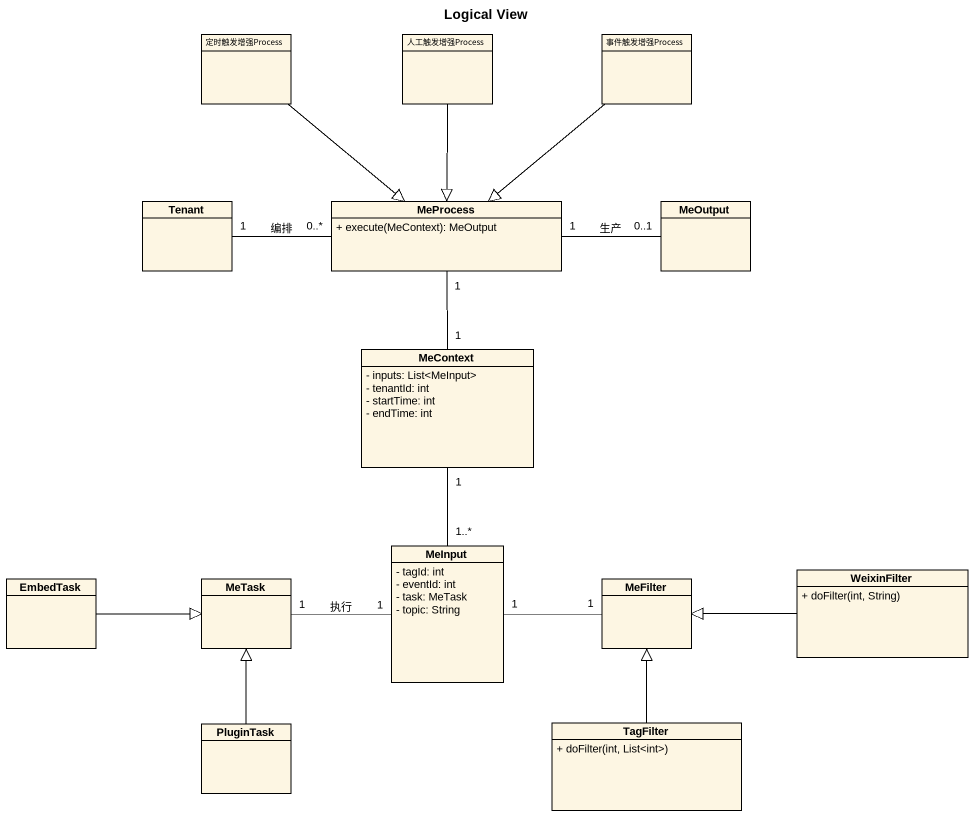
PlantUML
@startuml
title Logical View
hide circle
hide empty members
skinparam classAttributeIconSize 0
class 定时触发增强Process
class 人工触发增强Process
class 事件触发增强Process
class Tenant
class MeProcess {
  + execute(MeContext): MeOutput
}
class MeOutput
class MeContext {
  - inputs: List<MeInput>
  - tenantId: int
  - startTime: int
  - endTime: int
}
class MeInput {
  - tagId: int
  - eventId: int
  - task: MeTask
  - topic: String
}
class WeixinFilter {
  + doFilter(int, String)
}
class EmbedTask
class MeTask
class MeFilter
class PluginTask
class TagFilter {
  + doFilter(int, List<int>)
}
定时触发增强Process --|> MeProcess
人工触发增强Process --|> MeProcess
事件触发增强Process --|> MeProcess
Tenant "1" -right- "0..*" MeProcess : 编排
MeProcess "1" -right- "0..1" MeOutput : 生产
MeProcess "1" -- "1" MeContext
MeContext "1" -- "1..*" MeInput
MeInput "1" -left- "1" MeTask : 执行
MeInput "1" -right- "1" MeFilter
WeixinFilter -left-|> MeFilter
EmbedTask -right-|> MeTask
PluginTask -up-|> MeTask
TagFilter -up-|> MeFilter
@enduml
